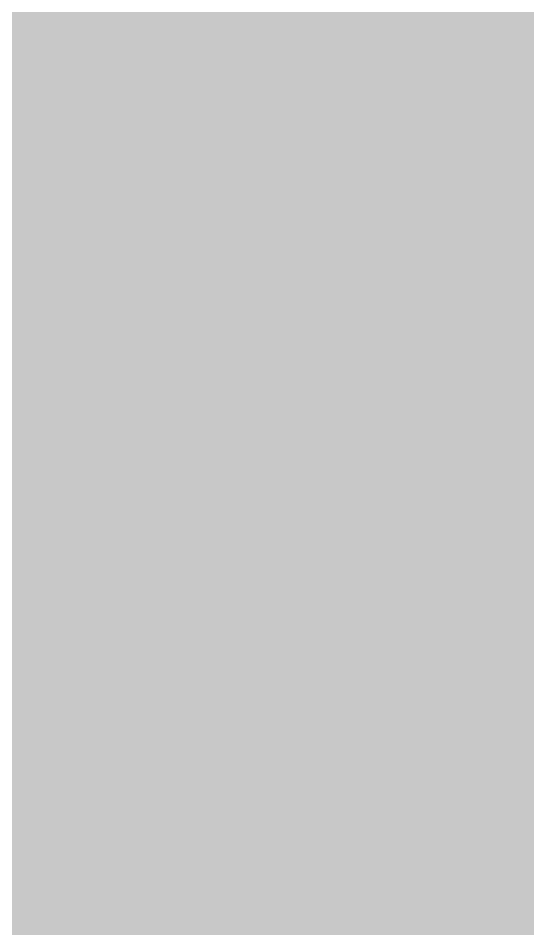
# Model space of a CAD drawing. Header units: millimetres. Extents: x 0 to 212, y 0 to 159.
# Drawn here: x 115.79 to 128.77, y 23.23 to 46.41 of the extents above; entities that cross this region are included whole.
import ezdxf

# ---------------------------------------------------------------- set-up
doc = ezdxf.new("R2010")
doc.units = ezdxf.units.MM

msp = doc.modelspace()

# ---------------------------------------------------------------- hatches: boundary and pattern name
msp.add_hatch(color=254).paths.add_polyline_path([(14.1633, 0.0536), (13.9878, 0.0533), (13.8125, 0.0559), (13.6373, 0.061), (13.462, 0.0686), (13.2893, 0.0787), (13.114, 0.0914), (12.9413, 0.1041), (12.7686, 0.1219), (12.5959, 0.1397), (12.4231, 0.16), (12.2504, 0.1829), (12.0777, 0.2057), (11.9075, 0.2337), (11.7373, 0.2616), (11.5672, 0.2921), (11.397, 0.3251), (11.2268, 0.3607), (11.0592, 0.3988), (10.8915, 0.4369), (10.7239, 0.4775), (10.5562, 0.5207), (10.3886, 0.5664), (10.2235, 0.6121), (10.0584, 0.6629), (9.8933, 0.7137), (9.7307, 0.7671), (9.5682, 0.8204), (9.4056, 0.8788), (9.2431, 0.9373), (9.083, 0.9982), (8.923, 1.0617), (8.763, 1.1252), (8.6055, 1.1938), (8.4455, 1.2624), (8.2906, 1.331), (8.1331, 1.4046), (7.9781, 1.4783), (7.8232, 1.5545), (7.6708, 1.6332), (7.5184, 1.7145), (7.366, 1.7958), (7.2161, 1.8796), (7.0663, 1.966), (6.919, 2.0523), (6.7716, 2.1438), (6.6243, 2.2352), (6.4795, 2.3266), (6.3348, 2.4232), (6.19, 2.5197), (6.0477, 2.6187), (5.908, 2.7178), (5.7683, 2.8194), (5.6286, 2.9235), (5.4915, 3.0302), (5.3543, 3.1369), (5.2197, 3.2461), (5.0851, 3.3579), (4.953, 3.4722), (4.8209, 3.5865), (4.6914, 3.7033), (4.5644, 3.8202), (4.4348, 3.9395), (4.3104, 4.0615), (4.1859, 4.1859), (4.0615, 4.3104), (3.9395, 4.4348), (3.8202, 4.5618), (3.7033, 4.6914), (3.5865, 4.8209), (3.4722, 4.953), (3.3579, 5.0851), (3.2487, 5.2197), (3.1369, 5.3543), (3.0302, 5.4915), (2.9235, 5.6286), (2.8194, 5.7683), (2.7178, 5.908), (2.6187, 6.0477), (2.5197, 6.19), (2.4232, 6.3348), (2.3266, 6.477), (2.2352, 6.6243), (2.1438, 6.7691), (2.0523, 6.919), (1.966, 7.0663), (1.8796, 7.2161), (1.7958, 7.366), (1.7145, 7.5184), (1.6332, 7.6708), (1.5545, 7.8232), (1.4783, 7.9781), (1.4046, 8.1331), (1.331, 8.2906), (1.2598, 8.4455), (1.1913, 8.603), (1.1252, 8.763), (1.0592, 8.923), (0.9982, 9.083), (0.9373, 9.2431), (0.8763, 9.4056), (0.8204, 9.5682), (0.7645, 9.7307), (0.7112, 9.8933), (0.6604, 10.0584), (0.6121, 10.2235), (0.5639, 10.3911), (0.5207, 10.5562), (0.4775, 10.7239), (0.4343, 10.8915), (0.3962, 11.0592), (0.3607, 11.2268), (0.3251, 11.397), (0.2921, 11.5672), (0.2616, 11.7373), (0.2311, 11.9075), (0.2057, 12.0802), (0.1803, 12.2504), (0.1575, 12.4231), (0.1372, 12.5959), (0.1194, 12.7686), (0.1041, 12.9413), (0.0889, 13.1166), (0.0787, 13.2893), (0.0686, 13.4645), (0.061, 13.6373), (0.0559, 13.8125), (0.0508, 13.9878), (0.0508, 14.163), (0.0522, 144.6925), (0.0508, 144.8664), (0.0559, 145.0416), (0.061, 145.2169), (0.0686, 145.3896), (0.0787, 145.5649), (0.0889, 145.7376), (0.1041, 145.9128), (0.1194, 146.0856), (0.1372, 146.2583), (0.1575, 146.431), (0.1803, 146.6037), (0.2057, 146.7739), (0.2311, 146.9466), (0.2616, 147.1168), (0.2921, 147.287), (0.3251, 147.4572), (0.3607, 147.6248), (0.3962, 147.795), (0.4343, 147.9626), (0.4775, 148.1303), (0.5207, 148.2979), (0.5639, 148.463), (0.6121, 148.6281), (0.6604, 148.7932), (0.7112, 148.9583), (0.7645, 149.1234), (0.8204, 149.286), (0.8763, 149.4485), (0.9373, 149.6111), (0.9982, 149.7711), (1.0592, 149.9311), (1.1252, 150.0911), (1.1913, 150.2486), (1.2598, 150.4061), (1.331, 150.5636), (1.4046, 150.7185), (1.4783, 150.876), (1.5545, 151.0284), (1.6332, 151.1833), (1.7145, 151.3357), (1.7958, 151.4856), (1.8796, 151.638), (1.966, 151.7879), (2.0523, 151.9352), (2.1438, 152.0825), (2.2352, 152.2298), (2.3266, 152.3746), (2.4232, 152.5194), (2.5197, 152.6616), (2.6187, 152.8039), (2.7178, 152.9461), (2.8194, 153.0858), (2.9235, 153.2255), (3.0302, 153.3627), (3.1369, 153.4973), (3.2487, 153.6344), (3.3579, 153.7665), (3.4722, 153.8986), (3.5865, 154.0307), (3.7033, 154.1602), (3.8202, 154.2898), (3.9395, 154.4168), (4.0615, 154.5438), (4.1859, 154.6682), (4.3104, 154.7901), (4.4348, 154.9121), (4.5644, 155.034), (4.6914, 155.1508), (4.8209, 155.2677), (4.953, 155.382), (5.0851, 155.4937), (5.2197, 155.6055), (5.3543, 155.7147), (5.4915, 155.8239), (5.6286, 155.9281), (5.7683, 156.0322), (5.908, 156.1338), (6.0477, 156.2354), (6.19, 156.3345), (6.3348, 156.431), (6.4795, 156.525), (6.6243, 156.6189), (6.7716, 156.7104), (6.919, 156.7993), (7.0663, 156.8882), (7.2161, 156.9745), (7.366, 157.0584), (7.5184, 157.1396), (7.6708, 157.2209), (7.8232, 157.2971), (7.9781, 157.3733), (8.1331, 157.4495), (8.2906, 157.5206), (8.4455, 157.5918), (8.6055, 157.6603), (8.763, 157.7289), (8.923, 157.7924), (9.083, 157.8559), (9.2431, 157.9169), (9.4056, 157.9753), (9.5682, 158.0337), (9.7307, 158.0871), (9.8933, 158.1404), (10.0584, 158.1912), (10.2235, 158.242), (10.3886, 158.2877), (10.5562, 158.3334), (10.7239, 158.3766), (10.8915, 158.4173), (11.0592, 158.4579), (11.2268, 158.4935), (11.397, 158.529), (11.5672, 158.562), (11.7373, 158.5925), (11.9075, 158.6205), (12.0777, 158.6484), (12.2504, 158.6713), (12.4231, 158.6941), (12.5959, 158.7144), (12.7686, 158.7322), (12.9413, 158.75), (13.114, 158.7627), (13.2893, 158.7754), (13.462, 158.7856), (13.6373, 158.7932), (13.8125, 158.7983), (13.9878, 158.8008), (14.163, 158.8033), (197.6078, 158.8036), (197.7822, 158.8008), (197.9574, 158.7983), (198.1327, 158.7932), (198.3054, 158.7856), (198.4807, 158.7754), (198.6534, 158.7627), (198.8287, 158.75), (199.0014, 158.7322), (199.1741, 158.7144), (199.3468, 158.6941), (199.5195, 158.6713), (199.6897, 158.6484), (199.8624, 158.6205), (200.0326, 158.5925), (200.2028, 158.562), (200.373, 158.529), (200.5432, 158.4935), (200.7108, 158.4579), (200.8784, 158.4173), (201.0461, 158.3766), (201.2137, 158.3334), (201.3788, 158.2877), (201.5465, 158.242), (201.7116, 158.1912), (201.8767, 158.1404), (202.0392, 158.0871), (202.2018, 158.0337), (202.3643, 157.9753), (202.5269, 157.9169), (202.6869, 157.8559), (202.8469, 157.7924), (203.007, 157.7289), (203.167, 157.6603), (203.3245, 157.5918), (203.4794, 157.5206), (203.6369, 157.4495), (203.7918, 157.3733), (203.9468, 157.2971), (204.0992, 157.2209), (204.2516, 157.1396), (204.404, 157.0584), (204.5538, 156.9745), (204.7037, 156.8882), (204.8535, 156.7993), (205.0009, 156.7104), (205.1456, 156.6189), (205.293, 156.525), (205.4352, 156.431), (205.58, 156.3345), (205.7222, 156.2354), (205.8619, 156.1338), (206.0016, 156.0322), (206.1413, 155.9281), (206.2785, 155.8239), (206.4156, 155.7147), (206.5503, 155.6055), (206.6849, 155.4937), (206.817, 155.382), (206.949, 155.2677), (207.0786, 155.1508), (207.2081, 155.034), (207.3351, 154.9121), (207.4596, 154.7901), (207.584, 154.6682), (207.7085, 154.5438), (207.8304, 154.4168), (207.9498, 154.2898), (208.0666, 154.1602), (208.1835, 154.0307), (208.2978, 153.8986), (208.4121, 153.7665), (208.5238, 153.6344), (208.6331, 153.4973), (208.7397, 153.3627), (208.8464, 153.2255), (208.9506, 153.0858), (209.0522, 152.9461), (209.1512, 152.8039), (209.2503, 152.6616), (209.3468, 152.5194), (209.4433, 152.3746), (209.5348, 152.2298), (209.6262, 152.0825), (209.7176, 151.9352), (209.804, 151.7879), (209.8904, 151.638), (209.9742, 151.4856), (210.0555, 151.3357), (210.1367, 151.1833), (210.2155, 151.0284), (210.2917, 150.876), (210.3653, 150.7185), (210.439, 150.5636), (210.5076, 150.4061), (210.5762, 150.2486), (210.6447, 150.0911), (210.7082, 149.9311), (210.7717, 149.7711), (210.8327, 149.6111), (210.8911, 149.4485), (210.9495, 149.286), (211.0029, 149.1234), (211.0562, 148.9583), (211.107, 148.7932), (211.1578, 148.6281), (211.2035, 148.463), (211.2493, 148.2979), (211.2924, 148.1303), (211.3331, 147.9626), (211.3712, 147.795), (211.4093, 147.6248), (211.4448, 147.4572), (211.4779, 147.287), (211.5083, 147.1168), (211.5363, 146.9466), (211.5642, 146.7739), (211.5871, 146.6037), (211.6099, 146.431), (211.6303, 146.2583), (211.648, 146.0856), (211.6658, 145.9128), (211.6785, 145.7376), (211.6912, 145.5649), (211.7014, 145.3896), (211.709, 145.2169), (211.7141, 145.0416), (211.7166, 144.8664), (211.7166, 144.6911), (211.7189, 14.1647), (211.7166, 13.9878), (211.7141, 13.8125), (211.709, 13.6373), (211.7014, 13.4645), (211.6912, 13.2893), (211.6785, 13.1166), (211.6658, 12.9413), (211.648, 12.7686), (211.6303, 12.5959), (211.6099, 12.4231), (211.5871, 12.2504), (211.5642, 12.0802), (211.5363, 11.9075), (211.5083, 11.7373), (211.4779, 11.5672), (211.4448, 11.397), (211.4093, 11.2268), (211.3712, 11.0592), (211.3331, 10.8915), (211.2924, 10.7239), (211.2493, 10.5562), (211.2035, 10.3911), (211.1578, 10.2235), (211.107, 10.0584), (211.0562, 9.8933), (211.0029, 9.7307), (210.9495, 9.5682), (210.8911, 9.4056), (210.8327, 9.2431), (210.7717, 9.083), (210.7082, 8.923), (210.6447, 8.763), (210.5762, 8.603), (210.5076, 8.4455), (210.439, 8.2906), (210.3653, 8.1331), (210.2917, 7.9781), (210.2155, 7.8232), (210.1367, 7.6708), (210.0555, 7.5184), (209.9742, 7.366), (209.8904, 7.2161), (209.804, 7.0663), (209.7176, 6.919), (209.6262, 6.7691), (209.5348, 6.6243), (209.4433, 6.477), (209.3468, 6.3348), (209.2503, 6.19), (209.1512, 6.0477), (209.0522, 5.908), (208.9506, 5.7683), (208.8464, 5.6286), (208.7397, 5.4915), (208.6331, 5.3543), (208.5238, 5.2197), (208.4121, 5.0851), (208.2978, 4.953), (208.1835, 4.8209), (208.0666, 4.6914), (207.9498, 4.5618), (207.8304, 4.4348), (207.7085, 4.3104), (207.584, 4.1859), (207.4596, 4.0615), (207.3351, 3.9395), (207.2081, 3.8202), (207.0786, 3.7033), (206.949, 3.5865), (206.817, 3.4722), (206.6849, 3.3579), (206.5503, 3.2461), (206.4156, 3.1369), (206.2785, 3.0302), (206.1413, 2.9235), (206.0016, 2.8194), (205.8619, 2.7178), (205.7222, 2.6187), (205.58, 2.5197), (205.4352, 2.4232), (205.293, 2.3266), (205.1456, 2.2352), (205.0009, 2.1438), (204.8535, 2.0523), (204.7037, 1.966), (204.5538, 1.8796), (204.404, 1.7958), (204.2516, 1.7145), (204.0992, 1.6332), (203.9468, 1.5545), (203.7918, 1.4783), (203.6369, 1.4046), (203.4794, 1.331), (203.3245, 1.2624), (203.167, 1.1938), (203.007, 1.1252), (202.8469, 1.0617), (202.6869, 0.9982), (202.5269, 0.9373), (202.3643, 0.8788), (202.2018, 0.8204), (202.0392, 0.7671), (201.8767, 0.7137), (201.7116, 0.6629), (201.5465, 0.6121), (201.3788, 0.5664), (201.2137, 0.5207), (201.0461, 0.4775), (200.8784, 0.4369), (200.7108, 0.3988), (200.5432, 0.3607), (200.373, 0.3251), (200.2028, 0.2921), (200.0326, 0.2616), (199.8624, 0.2337), (199.6897, 0.2057), (199.5195, 0.1829), (199.3468, 0.16), (199.1741, 0.1397), (199.0014, 0.1219), (198.8287, 0.1041), (198.6534, 0.0914), (198.4807, 0.0787), (198.3054, 0.0686), (198.1327, 0.061), (197.9574, 0.0559), (197.7822, 0.0533), (197.6069, 0.0533)])
h = msp.add_hatch(color=59)
h.paths.add_polyline_path([(119.6164, 24.3953), (119.6188, 24.4094), (119.6213, 24.4221), (119.6238, 24.4373), (119.6264, 24.4526), (119.6289, 24.4678), (119.6315, 24.4831), (119.6365, 24.4958), (119.6391, 24.511), (119.6416, 24.5262), (119.6442, 24.5415), (119.6492, 24.5567), (119.6518, 24.572), (119.6569, 24.5847), (119.6594, 24.5999), (119.6619, 24.6151), (119.667, 24.6304), (119.6696, 24.6456), (119.6746, 24.6609), (119.6772, 24.6761), (119.6823, 24.6913), (119.6848, 24.7066), (119.6899, 24.7218), (119.695, 24.7371), (119.6975, 24.7523), (119.7026, 24.7675), (119.7051, 24.7828), (119.7102, 24.798), (119.7153, 24.8133), (119.7178, 24.8285), (119.7229, 24.8437), (119.728, 24.859), (119.7305, 24.8742), (119.7356, 24.8895), (119.7407, 24.9047), (119.7458, 24.9199), (119.7483, 24.9352), (119.7534, 24.9504), (119.7585, 24.9657), (119.761, 24.9809), (119.7661, 24.9961), (119.7712, 25.0088), (119.7762, 25.0241), (119.7788, 25.0393), (119.7839, 25.0546), (119.7889, 25.0698), (119.794, 25.085), (119.7966, 25.1003), (119.8016, 25.1155), (119.8067, 25.1308), (119.8093, 25.146), (119.8143, 25.1612), (119.8194, 25.1765), (119.8245, 25.1917), (119.827, 25.2044), (119.8321, 25.2197), (119.8372, 25.2349), (119.8397, 25.2501), (119.8448, 25.2654), (119.8474, 25.2806), (119.8524, 25.2933), (119.8575, 25.3086), (119.8601, 25.3238), (119.8651, 25.339), (119.8677, 25.3517), (119.8956, 25.3162), (119.9236, 25.2832), (119.949, 25.2476), (119.9769, 25.2146), (120.0048, 25.179), (120.0353, 25.146), (120.0633, 25.113), (120.0937, 25.08), (120.1217, 25.0495), (120.1522, 25.0165), (120.1826, 24.986), (120.2157, 24.9555), (120.2461, 24.925), (120.2792, 24.8945), (120.3096, 24.8666), (120.3427, 24.8387), (120.3757, 24.8082), (120.4112, 24.7802), (120.4443, 24.7548), (120.4798, 24.7269), (120.5128, 24.7015), (120.5484, 24.6761), (120.5865, 24.6507), (120.6221, 24.6253), (120.6576, 24.5999), (120.6957, 24.577), (120.7338, 24.5542), (120.7719, 24.5313), (120.8126, 24.5085), (120.8507, 24.4881), (120.8913, 24.4678), (120.9319, 24.4475), (120.9726, 24.4272), (121.0132, 24.4069), (121.0564, 24.3891), (121.097, 24.3713), (121.1402, 24.3535), (121.1834, 24.3357), (121.2291, 24.318), (121.2723, 24.3027), (121.318, 24.2875), (121.3637, 24.2722), (121.412, 24.2595), (121.4577, 24.2468), (121.506, 24.2341), (121.5542, 24.2214), (121.6025, 24.2087), (121.6508, 24.1986), (121.7016, 24.1884), (121.7524, 24.1783), (121.8032, 24.1681), (121.854, 24.1605), (121.9073, 24.1529), (121.9581, 24.1452), (122.0114, 24.1402), (122.0673, 24.1325), (122.1207, 24.1275), (122.1765, 24.1249), (122.2324, 24.1198), (122.2883, 24.1173), (122.3467, 24.1148), (122.4051, 24.1122), (122.4636, 24.1122), (122.522, 24.1122), (122.6693, 24.1122), (122.8141, 24.1198), (122.9563, 24.1275), (123.096, 24.1402), (123.2357, 24.1579), (123.3729, 24.1757), (123.505, 24.2011), (123.637, 24.2291), (123.7666, 24.2595), (123.8961, 24.2951), (124.0206, 24.3332), (124.1425, 24.3764), (124.2644, 24.4221), (124.3838, 24.4729), (124.5006, 24.5262), (124.6149, 24.5847), (124.7267, 24.6456), (124.8359, 24.7117), (124.9426, 24.7828), (125.0493, 24.8564), (125.1509, 24.9352), (125.2525, 25.0165), (125.3515, 25.1028), (125.4481, 25.1917), (125.542, 25.2857), (125.6335, 25.3848), (125.7224, 25.4864), (125.8087, 25.593), (125.8926, 25.7023), (125.9764, 25.8166), (126.0577, 25.9359), (126.1339, 26.0579), (126.2101, 26.1849), (126.2837, 26.3169), (126.3548, 26.4516), (126.4234, 26.5913), (126.4895, 26.736), (126.553, 26.8859), (126.6139, 27.0383), (126.6749, 27.1958), (126.7308, 27.3558), (126.7841, 27.5234), (126.8374, 27.6936), (126.8882, 27.8663), (126.934, 28.0467), (126.9797, 28.2296), (127.0229, 28.4175), (127.061, 28.6106), (127.0991, 28.8087), (127.1346, 29.0093), (127.1676, 29.2176), (127.1981, 29.4284), (127.2261, 29.6418), (127.254, 29.8628), (127.2769, 30.0888), (127.2972, 30.3174), (127.315, 30.5511), (127.3327, 30.7899), (127.3454, 31.0337), (127.3556, 31.2826), (127.3658, 31.5341), (127.3708, 31.7932), (127.3759, 32.0548), (127.3759, 32.324), (127.3759, 32.5882), (127.3708, 32.8447), (127.3658, 33.0962), (127.3581, 33.3426), (127.3454, 33.5813), (127.3327, 33.815), (127.3175, 34.0411), (127.2997, 34.2621), (127.2794, 34.478), (127.2591, 34.6862), (127.2337, 34.892), (127.2083, 35.0901), (127.1778, 35.2806), (127.1473, 35.4686), (127.1143, 35.6514), (127.0787, 35.8267), (127.0432, 35.9969), (127.0025, 36.1645), (126.9619, 36.3245), (126.9187, 36.4795), (126.8755, 36.6293), (126.8273, 36.7767), (126.779, 36.9164), (126.7282, 37.0535), (126.6749, 37.1831), (126.619, 37.3101), (126.5631, 37.432), (126.5047, 37.5488), (126.4463, 37.6631), (126.3828, 37.7723), (126.3193, 37.8765), (126.2558, 37.9755), (126.1872, 38.0721), (126.1186, 38.1635), (126.0475, 38.2499), (125.9764, 38.3337), (125.9027, 38.415), (125.8291, 38.4912), (125.7503, 38.5623), (125.6741, 38.6309), (125.5928, 38.6969), (125.5116, 38.7579), (125.4303, 38.8163), (125.3465, 38.8696), (125.2601, 38.9204), (125.1737, 38.9687), (125.0848, 39.0144), (124.9959, 39.055), (124.9045, 39.0931), (124.8131, 39.1287), (124.7191, 39.1617), (124.6226, 39.1922), (124.5286, 39.2176), (124.4295, 39.243), (124.333, 39.2633), (124.2314, 39.2836), (124.1323, 39.2989), (124.0307, 39.3141), (123.9266, 39.3243), (123.8225, 39.3344), (123.7183, 39.3421), (123.6116, 39.3471), (123.505, 39.3497), (123.3957, 39.3522), (123.3272, 39.3497), (123.2611, 39.3497), (123.1951, 39.3471), (123.129, 39.3421), (123.063, 39.3395), (122.9995, 39.3319), (122.936, 39.3268), (122.8725, 39.3192), (122.809, 39.3116), (122.748, 39.3014), (122.6896, 39.2913), (122.6287, 39.2811), (122.5702, 39.2684), (122.5118, 39.2557), (122.4559, 39.2405), (122.3975, 39.2252), (122.3416, 39.21), (122.2883, 39.1947), (122.2324, 39.177), (122.1791, 39.1592), (122.1257, 39.1414), (122.0749, 39.1211), (122.0216, 39.1008), (121.9708, 39.0779), (121.9225, 39.0576), (121.8717, 39.0347), (121.8235, 39.0093), (121.7752, 38.9865), (121.7295, 38.9611), (121.6812, 38.9357), (121.6355, 38.9077), (121.5898, 38.8823), (121.5466, 38.8544), (121.5009, 38.8264), (121.4577, 38.796), (121.4145, 38.7655), (121.3739, 38.7375), (121.3333, 38.7045), (121.2926, 38.674), (121.252, 38.641), (121.2113, 38.608), (121.1732, 38.575), (121.1351, 38.542), (121.097, 38.5064), (121.0589, 38.4708), (121.0234, 38.4353), (120.9878, 38.3997), (120.9523, 38.3616), (120.9167, 38.3261), (120.8837, 38.288), (120.8481, 38.2499), (120.8151, 38.2118), (120.7846, 38.1711), (120.7516, 38.133), (120.7211, 38.0924), (120.6906, 38.0517), (120.6602, 38.0111), (120.6297, 37.9705), (120.5992, 37.9273), (120.5713, 37.8866), (120.5433, 37.8435), (120.5154, 37.8003), (120.4874, 37.7571), (120.462, 37.7139), (120.4627, 44.1508), (117.6969, 44.1508), (117.6969, 24.3953)])
edge = h.paths.add_edge_path(flags=16)
edge.add_line((122.5518, 37.0664), (122.621, 37.0637))
edge.add_line((122.621, 37.0637), (122.6896, 37.0611))
edge.add_line((122.6896, 37.0611), (122.7582, 37.0561))
edge.add_line((122.7582, 37.0561), (122.8242, 37.051))
edge.add_line((122.8242, 37.051), (122.8877, 37.0408))
edge.add_line((122.8877, 37.0408), (122.9512, 37.0307))
edge.add_line((122.9512, 37.0307), (123.0147, 37.018))
edge.add_line((123.0147, 37.018), (123.0732, 37.0053))
edge.add_line((123.0732, 37.0053), (123.1341, 36.9875))
edge.add_line((123.1341, 36.9875), (123.19, 36.9697))
edge.add_line((123.19, 36.9697), (123.2459, 36.9494))
edge.add_line((123.2459, 36.9494), (123.3018, 36.9265))
edge.add_line((123.3018, 36.9265), (123.3551, 36.9011))
edge.add_line((123.3551, 36.9011), (123.4059, 36.8732))
edge.add_line((123.4059, 36.8732), (123.4567, 36.8427))
edge.add_line((123.4567, 36.8427), (123.5075, 36.8122))
edge.add_line((123.5075, 36.8122), (123.5532, 36.7767))
edge.add_line((123.5532, 36.7767), (123.6015, 36.7411))
edge.add_line((123.6015, 36.7411), (123.6472, 36.703))
edge.add_line((123.6472, 36.703), (123.6904, 36.6624))
edge.add_line((123.6904, 36.6624), (123.7336, 36.6192))
edge.add_line((123.7336, 36.6192), (123.7742, 36.5709))
edge.add_line((123.7742, 36.5709), (123.8148, 36.5227))
edge.add_line((123.8148, 36.5227), (123.8529, 36.4719))
edge.add_line((123.8529, 36.4719), (123.891, 36.4185))
edge.add_line((123.891, 36.4185), (123.9291, 36.3626))
edge.add_line((123.9291, 36.3626), (123.9647, 36.3042))
edge.add_line((123.9647, 36.3042), (123.9977, 36.2433))
edge.add_line((123.9977, 36.2433), (124.0307, 36.1798))
edge.add_line((124.0307, 36.1798), (124.0638, 36.1137))
edge.add_line((124.0638, 36.1137), (124.0942, 36.0426))
edge.add_line((124.0942, 36.0426), (124.1247, 35.9715))
edge.add_line((124.1247, 35.9715), (124.1527, 35.8978))
edge.add_line((124.1527, 35.8978), (124.1806, 35.8191))
edge.add_line((124.1806, 35.8191), (124.206, 35.7378))
edge.add_line((124.206, 35.7378), (124.2314, 35.6565))
edge.add_line((124.2314, 35.6565), (124.2568, 35.5702))
edge.add_line((124.2568, 35.5702), (124.2797, 35.4813))
edge.add_line((124.2797, 35.4813), (124.3, 35.3873))
edge.add_line((124.3, 35.3873), (124.3228, 35.2933))
edge.add_line((124.3228, 35.2933), (124.3432, 35.1942))
edge.add_line((124.3432, 35.1942), (124.3609, 35.0952))
edge.add_line((124.3609, 35.0952), (124.3787, 34.991))
edge.add_line((124.3787, 34.991), (124.3965, 34.8818))
edge.add_line((124.3965, 34.8818), (124.4117, 34.7726))
edge.add_line((124.4117, 34.7726), (124.427, 34.6583))
edge.add_line((124.427, 34.6583), (124.4422, 34.5415))
edge.add_line((124.4422, 34.5415), (124.4549, 34.4221))
edge.add_line((124.4549, 34.4221), (124.4676, 34.2976))
edge.add_line((124.4676, 34.2976), (124.4803, 34.1732))
edge.add_line((124.4803, 34.1732), (124.4905, 34.0436))
edge.add_line((124.4905, 34.0436), (124.5006, 33.909))
edge.add_line((124.5006, 33.909), (124.5083, 33.7744))
edge.add_line((124.5083, 33.7744), (124.5159, 33.6321))
edge.add_line((124.5159, 33.6321), (124.5235, 33.4899))
edge.add_line((124.5235, 33.4899), (124.5311, 33.3426))
edge.add_line((124.5311, 33.3426), (124.5362, 33.1927))
edge.add_line((124.5362, 33.1927), (124.5413, 33.0403))
edge.add_line((124.5413, 33.0403), (124.5438, 32.8828))
edge.add_line((124.5438, 32.8828), (124.5489, 32.7203))
edge.add_line((124.5489, 32.7203), (124.5514, 32.5577))
edge.add_line((124.5514, 32.5577), (124.5514, 32.3901))
edge.add_line((124.5514, 32.3901), (124.554, 32.2174))
edge.add_line((124.554, 32.2174), (124.554, 32.0421))
edge.add_line((124.554, 32.0421), (124.554, 31.8389))
edge.add_line((124.554, 31.8389), (124.5514, 31.6382))
edge.add_line((124.5514, 31.6382), (124.5489, 31.4427))
edge.add_line((124.5489, 31.4427), (124.5464, 31.2522))
edge.add_line((124.5464, 31.2522), (124.5413, 31.0667))
edge.add_line((124.5413, 31.0667), (124.5362, 30.8864))
edge.add_line((124.5362, 30.8864), (124.5286, 30.7086))
edge.add_line((124.5286, 30.7086), (124.521, 30.5359))
edge.add_line((124.521, 30.5359), (124.5133, 30.3657))
edge.add_line((124.5133, 30.3657), (124.5032, 30.2031))
edge.add_line((124.5032, 30.2031), (124.4905, 30.0431))
edge.add_line((124.4905, 30.0431), (124.4778, 29.8856))
edge.add_line((124.4778, 29.8856), (124.4651, 29.7332))
edge.add_line((124.4651, 29.7332), (124.4498, 29.5859))
edge.add_line((124.4498, 29.5859), (124.4346, 29.4437))
edge.add_line((124.4346, 29.4437), (124.4168, 29.3014))
edge.add_line((124.4168, 29.3014), (124.399, 29.1668))
edge.add_line((124.399, 29.1668), (124.3813, 29.0347))
edge.add_line((124.3813, 29.0347), (124.3609, 28.9052))
edge.add_line((124.3609, 28.9052), (124.3381, 28.7807))
edge.add_line((124.3381, 28.7807), (124.3152, 28.6614))
edge.add_line((124.3152, 28.6614), (124.2898, 28.5445))
edge.add_line((124.2898, 28.5445), (124.2644, 28.4302))
edge.add_line((124.2644, 28.4302), (124.239, 28.321))
edge.add_line((124.239, 28.321), (124.2111, 28.2143))
edge.add_line((124.2111, 28.2143), (124.1806, 28.1127))
edge.add_line((124.1806, 28.1127), (124.1501, 28.0137))
edge.add_line((124.1501, 28.0137), (124.1171, 27.9171))
edge.add_line((124.1171, 27.9171), (124.0841, 27.8257))
edge.add_line((124.0841, 27.8257), (124.0485, 27.7368))
edge.add_line((124.0485, 27.7368), (124.013, 27.6504))
edge.add_line((124.013, 27.6504), (123.9749, 27.5692))
edge.add_line((123.9749, 27.5692), (123.9368, 27.4904))
edge.add_line((123.9368, 27.4904), (123.8961, 27.4142))
edge.add_line((123.8961, 27.4142), (123.8529, 27.3406))
edge.add_line((123.8529, 27.3406), (123.8098, 27.272))
edge.add_line((123.8098, 27.272), (123.7666, 27.2034))
edge.add_line((123.7666, 27.2034), (123.7183, 27.1399))
edge.add_line((123.7183, 27.1399), (123.6726, 27.0815))
edge.add_line((123.6726, 27.0815), (123.6218, 27.0231))
edge.add_line((123.6218, 27.0231), (123.571, 26.9672))
edge.add_line((123.571, 26.9672), (123.5202, 26.9164))
edge.add_line((123.5202, 26.9164), (123.4643, 26.8656))
edge.add_line((123.4643, 26.8656), (123.411, 26.8199))
edge.add_line((123.411, 26.8199), (123.3526, 26.7767))
edge.add_line((123.3526, 26.7767), (123.2941, 26.736))
edge.add_line((123.2941, 26.736), (123.2332, 26.6954))
edge.add_line((123.2332, 26.6954), (123.1722, 26.6598))
edge.add_line((123.1722, 26.6598), (123.1087, 26.6268))
edge.add_line((123.1087, 26.6268), (123.0452, 26.5963))
edge.add_line((123.0452, 26.5963), (122.9792, 26.5684))
edge.add_line((122.9792, 26.5684), (122.9106, 26.5405))
edge.add_line((122.9106, 26.5405), (122.8395, 26.5176))
edge.add_line((122.8395, 26.5176), (122.7684, 26.4947))
edge.add_line((122.7684, 26.4947), (122.6947, 26.477))
edge.add_line((122.6947, 26.477), (122.621, 26.4592))
edge.add_line((122.621, 26.4592), (122.5423, 26.4439))
edge.add_line((122.5423, 26.4439), (122.4661, 26.4312))
edge.add_line((122.4661, 26.4312), (122.3848, 26.4211))
edge.add_line((122.3848, 26.4211), (122.3035, 26.4135))
edge.add_line((122.3035, 26.4135), (122.2197, 26.4058))
edge.add_line((122.2197, 26.4058), (122.1334, 26.4008))
edge.add_line((122.1334, 26.4008), (122.047, 26.3982))
edge.add_line((122.047, 26.3982), (121.9581, 26.3982))
edge.add_line((121.9581, 26.3982), (121.9327, 26.3982))
edge.add_line((121.9327, 26.3982), (121.9073, 26.3982))
edge.add_line((121.9073, 26.3982), (121.8819, 26.3982))
edge.add_line((121.8819, 26.3982), (121.8565, 26.3982))
edge.add_line((121.8565, 26.3982), (121.8336, 26.4008))
edge.add_line((121.8336, 26.4008), (121.8082, 26.4008))
edge.add_line((121.8082, 26.4008), (121.7828, 26.4033))
edge.add_line((121.7828, 26.4033), (121.7574, 26.4058))
edge.add_line((121.7574, 26.4058), (121.7346, 26.4084))
edge.add_line((121.7346, 26.4084), (121.7092, 26.4109))
edge.add_line((121.7092, 26.4109), (121.6838, 26.4135))
edge.add_line((121.6838, 26.4135), (121.6584, 26.416))
edge.add_line((121.6584, 26.416), (121.6355, 26.4185))
edge.add_line((121.6355, 26.4185), (121.6101, 26.4211))
edge.add_line((121.6101, 26.4211), (121.5847, 26.4236))
edge.add_line((121.5847, 26.4236), (121.5619, 26.4287))
edge.add_line((121.5619, 26.4287), (121.5365, 26.4338))
edge.add_line((121.5365, 26.4338), (121.5136, 26.4363))
edge.add_line((121.5136, 26.4363), (121.4882, 26.4414))
edge.add_line((121.4882, 26.4414), (121.4653, 26.4465))
edge.add_line((121.4653, 26.4465), (121.4399, 26.4516))
edge.add_line((121.4399, 26.4516), (121.4171, 26.4566))
edge.add_line((121.4171, 26.4566), (121.3917, 26.4617))
edge.add_line((121.3917, 26.4617), (121.3688, 26.4668))
edge.add_line((121.3688, 26.4668), (121.3434, 26.4719))
edge.add_line((121.3434, 26.4719), (121.3206, 26.4795))
edge.add_line((121.3206, 26.4795), (121.2952, 26.4846))
edge.add_line((121.2952, 26.4846), (121.2723, 26.4922))
edge.add_line((121.2723, 26.4922), (121.2494, 26.4998))
edge.add_line((121.2494, 26.4998), (121.224, 26.5049))
edge.add_line((121.224, 26.5049), (121.2012, 26.5125))
edge.add_line((121.2012, 26.5125), (121.1783, 26.5201))
edge.add_line((121.1783, 26.5201), (121.1555, 26.5278))
edge.add_line((121.1555, 26.5278), (121.1301, 26.5354))
edge.add_line((121.1301, 26.5354), (121.1072, 26.5455))
edge.add_line((121.1072, 26.5455), (121.0843, 26.5532))
edge.add_line((121.0843, 26.5532), (121.0615, 26.5608))
edge.add_line((121.0615, 26.5608), (121.0386, 26.5709))
edge.add_line((121.0386, 26.5709), (121.0158, 26.5786))
edge.add_line((121.0158, 26.5786), (120.9929, 26.5887))
edge.add_line((120.9929, 26.5887), (120.97, 26.5989))
edge.add_line((120.97, 26.5989), (120.9472, 26.6065))
edge.add_line((120.9472, 26.6065), (120.9243, 26.6167))
edge.add_line((120.9243, 26.6167), (120.9015, 26.6268))
edge.add_line((120.9015, 26.6268), (120.8786, 26.6395))
edge.add_line((120.8786, 26.6395), (120.8557, 26.6497))
edge.add_line((120.8557, 26.6497), (120.8329, 26.6598))
edge.add_line((120.8329, 26.6598), (120.81, 26.67))
edge.add_line((120.81, 26.67), (120.7872, 26.6827))
edge.add_line((120.7872, 26.6827), (120.7668, 26.6929))
edge.add_line((120.7668, 26.6929), (120.744, 26.7056))
edge.add_line((120.744, 26.7056), (120.7211, 26.7183))
edge.add_line((120.7211, 26.7183), (120.6983, 26.7284))
edge.add_line((120.6983, 26.7284), (120.6779, 26.7411))
edge.add_line((120.6779, 26.7411), (120.6551, 26.7538))
edge.add_line((120.6551, 26.7538), (120.6322, 26.7665))
edge.add_line((120.6322, 26.7665), (120.6119, 26.7792))
edge.add_line((120.6119, 26.7792), (120.589, 26.7945))
edge.add_line((120.589, 26.7945), (120.5687, 26.8072))
edge.add_line((120.5687, 26.8072), (120.5459, 26.8199))
edge.add_line((120.5459, 26.8199), (120.5255, 26.8351))
edge.add_line((120.5255, 26.8351), (120.5027, 26.8478))
edge.add_line((120.5027, 26.8478), (120.4824, 26.863))
edge.add_line((120.4824, 26.863), (120.462, 26.8783))
edge.add_line((120.462, 26.8783), (120.4627, 34.3006))
edge.add_line((120.4627, 34.3006), (120.462, 34.3586))
edge.add_line((120.462, 34.3586), (120.462, 34.4195))
edge.add_line((120.462, 34.4195), (120.4646, 34.4805))
edge.add_line((120.4646, 34.4805), (120.4697, 34.5389))
edge.add_line((120.4697, 34.5389), (120.4722, 34.5999))
edge.add_line((120.4722, 34.5999), (120.4773, 34.6608))
edge.add_line((120.4773, 34.6608), (120.4849, 34.7218))
edge.add_line((120.4849, 34.7218), (120.49, 34.7828))
edge.add_line((120.49, 34.7828), (120.5001, 34.8437))
edge.add_line((120.5001, 34.8437), (120.5078, 34.9047))
edge.add_line((120.5078, 34.9047), (120.5179, 34.9656))
edge.add_line((120.5179, 34.9656), (120.5281, 35.0266))
edge.add_line((120.5281, 35.0266), (120.5408, 35.0876))
edge.add_line((120.5408, 35.0876), (120.5535, 35.1485))
edge.add_line((120.5535, 35.1485), (120.5662, 35.2069))
edge.add_line((120.5662, 35.2069), (120.5814, 35.2679))
edge.add_line((120.5814, 35.2679), (120.5967, 35.3263))
edge.add_line((120.5967, 35.3263), (120.6144, 35.3873))
edge.add_line((120.6144, 35.3873), (120.6322, 35.4457))
edge.add_line((120.6322, 35.4457), (120.65, 35.5041))
edge.add_line((120.65, 35.5041), (120.6703, 35.5625))
edge.add_line((120.6703, 35.5625), (120.6906, 35.6184))
edge.add_line((120.6906, 35.6184), (120.7135, 35.6768))
edge.add_line((120.7135, 35.6768), (120.7364, 35.7327))
edge.add_line((120.7364, 35.7327), (120.7592, 35.7886))
edge.add_line((120.7592, 35.7886), (120.7846, 35.8445))
edge.add_line((120.7846, 35.8445), (120.81, 35.8978))
edge.add_line((120.81, 35.8978), (120.838, 35.9512))
edge.add_line((120.838, 35.9512), (120.8659, 36.0045))
edge.add_line((120.8659, 36.0045), (120.8938, 36.0578))
edge.add_line((120.8938, 36.0578), (120.9243, 36.1086))
edge.add_line((120.9243, 36.1086), (120.9548, 36.1594))
edge.add_line((120.9548, 36.1594), (120.9878, 36.2077))
edge.add_line((120.9878, 36.2077), (121.0208, 36.256))
edge.add_line((121.0208, 36.256), (121.0564, 36.3042))
edge.add_line((121.0564, 36.3042), (121.092, 36.3499))
edge.add_line((121.092, 36.3499), (121.1275, 36.3957))
edge.add_line((121.1275, 36.3957), (121.1656, 36.4388))
edge.add_line((121.1656, 36.4388), (121.2037, 36.482))
edge.add_line((121.2037, 36.482), (121.2444, 36.5252))
edge.add_line((121.2444, 36.5252), (121.285, 36.5658))
edge.add_line((121.285, 36.5658), (121.3282, 36.6039))
edge.add_line((121.3282, 36.6039), (121.3714, 36.642))
edge.add_line((121.3714, 36.642), (121.4145, 36.6801))
edge.add_line((121.4145, 36.6801), (121.4603, 36.7157))
edge.add_line((121.4603, 36.7157), (121.5085, 36.7487))
edge.add_line((121.5085, 36.7487), (121.5568, 36.7817))
edge.add_line((121.5568, 36.7817), (121.605, 36.8122))
edge.add_line((121.605, 36.8122), (121.6558, 36.8402))
edge.add_line((121.6558, 36.8402), (121.7066, 36.8681))
edge.add_line((121.7066, 36.8681), (121.76, 36.8935))
edge.add_line((121.76, 36.8935), (121.8133, 36.9189))
edge.add_line((121.8133, 36.9189), (121.8667, 36.9418))
edge.add_line((121.8667, 36.9418), (121.9225, 36.9621))
edge.add_line((121.9225, 36.9621), (121.981, 36.9824))
edge.add_line((121.981, 36.9824), (122.0394, 36.9976))
edge.add_line((122.0394, 36.9976), (122.0978, 37.0129))
edge.add_line((122.0978, 37.0129), (122.1588, 37.0281))
edge.add_line((122.1588, 37.0281), (122.2223, 37.0383))
edge.add_line((122.2223, 37.0383), (122.2858, 37.0484))
edge.add_line((122.2858, 37.0484), (122.3493, 37.0561))
edge.add_line((122.3493, 37.0561), (122.4153, 37.0611))
edge.add_line((122.4153, 37.0611), (122.4813, 37.0637))
edge.add_line((122.4813, 37.0637), (122.5499, 37.0662))

doc.saveas('drawing.dxf')
